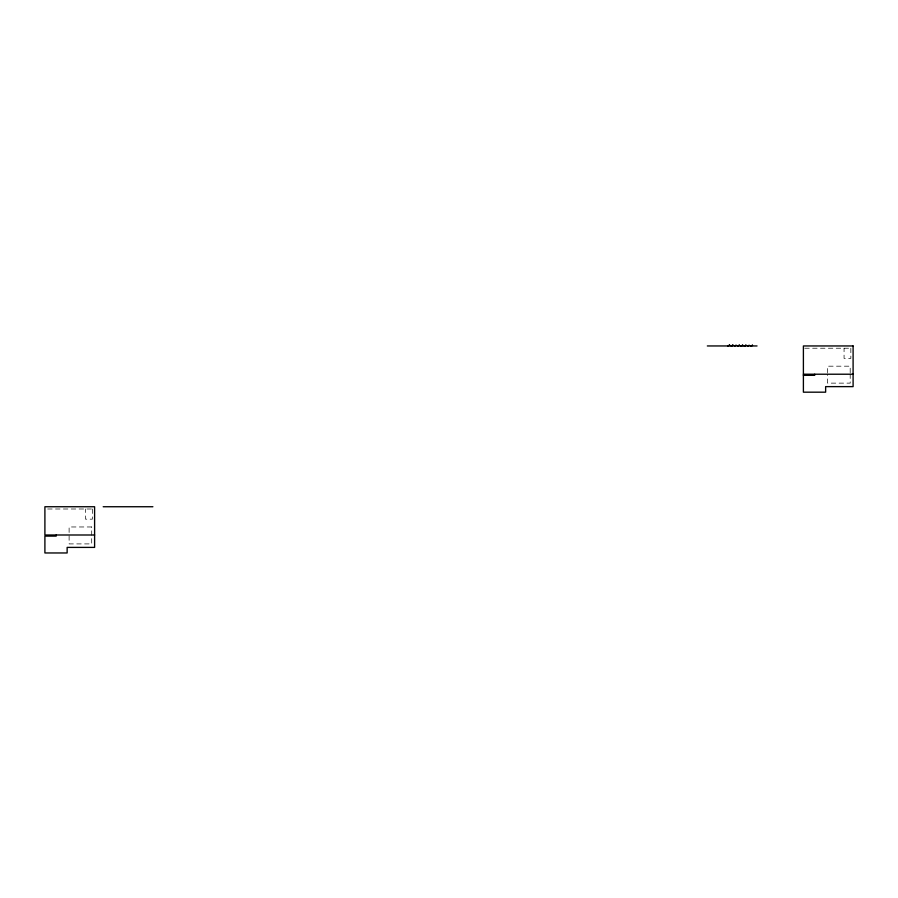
<?xml version="1.0" encoding="UTF-8"?>
<svg xmlns="http://www.w3.org/2000/svg" width="898" height="898" viewBox="0 0 898 898"><rect width="100%" height="100%" fill="white"/><g stroke="black" fill="none" stroke-linecap="round" stroke-linejoin="round"><path stroke-width="0.67" stroke-dasharray="4.49 3.37" d="M804.776 348.222L851.719 348.222M47.661 508.998L93.224 508.998M850.844 348.222L850.844 358.381L844.064 358.381L844.064 348.222M850.193 372.704L850.193 366.182L827.608 366.182L827.608 372.704M850.193 374.006L850.193 383.132L827.608 383.132L827.608 374.006M92.337 508.998L92.337 519.167L85.568 519.167L85.568 508.998M91.697 526.969L69.112 526.969L69.112 543.907L91.697 543.907L91.697 526.969"/><path stroke-width="1.35" d="M747.652 346.213L749.213 345.191M707.332 345.954L757.036 345.954M803.396 374.219L853.1 374.219M803.396 375.33L814.699 375.33L814.699 374.219M103.191 506.741L152.896 506.741M94.604 534.995L44.9 534.995L44.9 506.741L94.604 506.741L94.604 547.398L67.137 547.398L67.137 552.966L44.9 552.966L44.9 536.106L56.192 536.106L56.192 534.995M736.147 345.09L734.575 346.112M729.614 345.034L728.054 346.056L729.614 345.034M732.88 345.068L731.32 346.089L732.88 345.068M739.413 345.113L737.797 346.033L739.469 345.214M742.68 345.146L741.119 346.168L742.68 345.146M745.946 345.169L744.375 346.19L745.946 345.169M752.479 345.225L750.919 346.246L752.479 345.225M853.1 345.954L803.396 345.954L803.396 392.179L825.632 392.179L825.632 386.623L853.1 386.623L853.1 345.954"/></g></svg>
